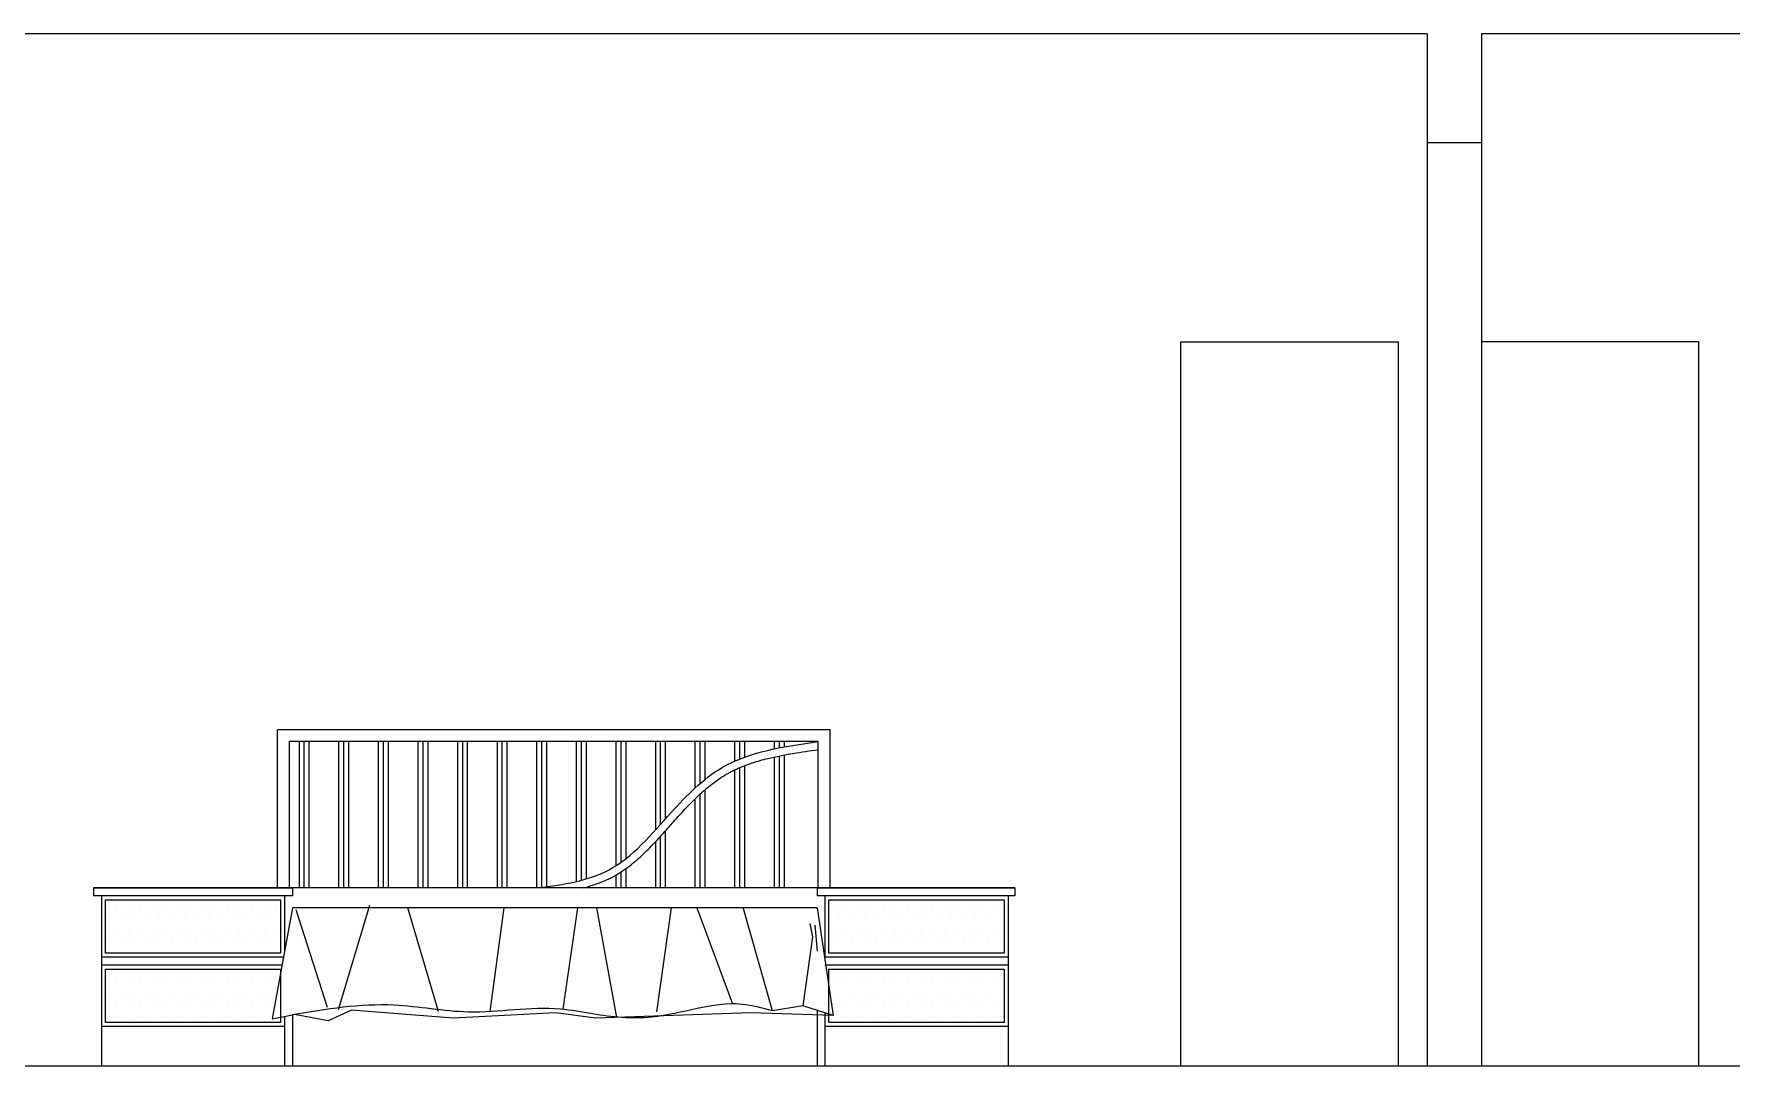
# Model space of a CAD drawing. Header units: inches. Extents: x 1090 to 1325, y 2 to 154.
# Drawn here: x 1117.142 to 1121.827, y 125.426 to 128.276 of the extents above; entities that cross this region are included whole.
import ezdxf

# ---------------------------------------------------------------- set-up
doc = ezdxf.new("R2010")
doc.units = ezdxf.units.IN
doc.header["$MEASUREMENT"] = 0
doc.layers.add('FUR', color=250, linetype='Continuous', lineweight=9)
doc.layers.add('walls', color=250, linetype='Continuous', lineweight=18)

msp = doc.modelspace()

# ---------------------------------------------------------------- linework, layer by layer
at = {"layer": 'FUR'}
for p, q in [((1120.3082, 125.4262), (1120.3082, 127.4262)), ((1120.3082, 127.4262), (1120.9082, 127.4262)), ((1120.9082, 127.4262), (1120.9082, 125.4262)), ((1121.7382, 127.4262), (1121.1382, 127.4262)), ((1121.7382, 125.4262), (1121.7382, 127.4262)), ((1119.3403, 126.3551), (1117.8148, 126.3551)), ((1117.8148, 125.918), (1117.8148, 126.3551)), ((1119.3403, 125.918), (1119.3403, 126.3551)), ((1119.3075, 126.3223), (1117.8476, 126.3223)), ((1117.8476, 125.918), (1117.8476, 126.3223)), ((1117.8752, 125.918), (1117.8752, 126.3223)), ((1117.8888, 125.918), (1117.8888, 126.3223)), ((1117.9025, 125.918), (1117.9025, 126.3223)), ((1117.9844, 125.918), (1117.9844, 126.3223)), ((1117.9981, 125.918), (1117.9981, 126.3223)), ((1118.0118, 125.918), (1118.0118, 126.3223)), ((1118.0937, 125.918), (1118.0937, 126.3223)), ((1118.1074, 125.918), (1118.1074, 126.3223)), ((1118.121, 125.918), (1118.121, 126.3223)), ((1118.203, 125.918), (1118.203, 126.3223)), ((1118.2167, 125.918), (1118.2167, 126.3223)), ((1118.2303, 125.918), (1118.2303, 126.3223)), ((1118.3123, 125.918), (1118.3123, 126.3223)), ((1118.3259, 125.918), (1118.3259, 126.3223)), ((1118.3396, 125.918), (1118.3396, 126.3223)), ((1118.4216, 125.918), (1118.4216, 126.3223)), ((1118.4352, 125.918), (1118.4352, 126.3223)), ((1118.4489, 125.918), (1118.4489, 126.3223)), ((1118.5308, 125.918), (1118.5308, 126.3223)), ((1118.5445, 125.918), (1118.5445, 126.3223)), ((1118.5582, 125.918), (1118.5582, 126.3223)), ((1118.6401, 125.936), (1118.6401, 126.3223)), ((1118.6538, 125.9394), (1118.6538, 126.3223)), ((1118.6674, 125.9432), (1118.6674, 126.3223)), ((1118.7494, 125.9796), (1118.7494, 126.3223)), ((1118.763, 125.9889), (1118.763, 126.3223)), ((1118.7767, 125.9991), (1118.7767, 126.3223)), ((1118.8587, 126.0785), (1118.8587, 126.3223)), ((1118.8723, 126.0937), (1118.8723, 126.3223)), ((1118.886, 126.109), (1118.886, 126.3223)), ((1118.9679, 126.1946), (1118.9679, 126.3223)), ((1118.9816, 126.2068), (1118.9816, 126.3223)), ((1118.9953, 126.2181), (1118.9953, 126.3223)), ((1119.0772, 126.2684), (1119.0772, 126.3223)), ((1119.0909, 126.2742), (1119.0909, 126.3223)), ((1119.1045, 126.2794), (1119.1045, 126.3223)), ((1119.1865, 126.3023), (1119.1865, 126.3223)), ((1119.2002, 126.3051), (1119.2002, 126.3223)), ((1119.2138, 126.3077), (1119.2138, 126.3223)), ((1119.3075, 125.918), (1119.3075, 126.3223)), ((1119.0909, 125.918), (1119.0909, 126.2506)), ((1119.1045, 125.918), (1119.1045, 126.2561)), ((1119.1865, 125.918), (1119.1865, 126.2799)), ((1119.2002, 125.918), (1119.2002, 126.2828)), ((1119.2138, 125.918), (1119.2138, 126.2854)), ((1119.0772, 125.918), (1119.0772, 126.2444)), ((1118.9679, 125.918), (1118.9679, 126.1645)), ((1118.9816, 125.918), (1118.9816, 126.1775)), ((1118.9953, 125.918), (1118.9953, 126.1897)), ((1118.8723, 125.918), (1118.8723, 126.061)), ((1118.886, 125.918), (1118.886, 126.0762)), ((1118.8587, 125.918), (1118.8587, 126.0462)), ((1118.7767, 125.918), (1118.7767, 125.9718)), ((1117.8559, 125.918), (1117.3068, 125.918)), ((1117.3068, 125.918), (1117.856, 125.918)), ((1117.3068, 125.918), (1117.3068, 125.8961)), ((1117.5133, 125.918), (1117.7174, 125.918)), ((1119.3039, 125.918), (1117.8476, 125.918)), ((1117.8559, 125.918), (1117.8559, 125.8961)), ((1118.6674, 125.918), (1118.6674, 125.9204)), ((1118.7494, 125.918), (1118.7494, 125.954)), ((1118.763, 125.918), (1118.763, 125.9624)), ((1119.3039, 125.918), (1119.8503, 125.918)), ((1119.8503, 125.918), (1119.3039, 125.918)), ((1119.3039, 125.918), (1119.3039, 125.8961)), ((1119.475, 125.918), (1119.6791, 125.918)), ((1119.8503, 125.918), (1119.8503, 125.8961)), ((1117.8559, 125.8961), (1117.3068, 125.8961)), ((1117.3286, 125.8961), (1117.3286, 125.4262)), ((1117.3396, 125.7376), (1117.3396, 125.8852)), ((1117.3396, 125.8852), (1117.8231, 125.8852)), ((1117.8231, 125.8852), (1117.8231, 125.7376)), ((1117.834, 125.8961), (1117.834, 125.7437)), ((1119.8503, 125.8961), (1119.3039, 125.8961)), ((1119.3257, 125.8961), (1119.3257, 125.7176)), ((1119.3367, 125.7376), (1119.3367, 125.8852)), ((1119.3367, 125.8852), (1119.8202, 125.8852)), ((1119.8202, 125.8852), (1119.8202, 125.7376)), ((1119.8311, 125.8961), (1119.8311, 125.4262)), ((1117.856, 125.8633), (1117.7997, 125.5567)), ((1119.3039, 125.8633), (1117.856, 125.8633)), ((1117.9527, 125.5883), (1117.8661, 125.8574)), ((1118.0686, 125.8693), (1117.982, 125.5813)), ((1118.2588, 125.5771), (1118.1742, 125.8633)), ((1118.4391, 125.8633), (1118.4004, 125.5766)), ((1118.643, 125.8633), (1118.6021, 125.5829)), ((1118.7511, 125.5606), (1118.6961, 125.8633)), ((1118.8619, 125.5763), (1118.9026, 125.8633)), ((1118.9722, 125.8633), (1119.0705, 125.5977)), ((1119.1806, 125.579), (1119.0997, 125.8638)), ((1119.3039, 125.8633), (1119.3485, 125.5657)), ((1119.2915, 125.783), (1119.2645, 125.5922)), ((1119.2845, 125.8199), (1119.2915, 125.783)), ((1119.3053, 125.7437), (1119.2984, 125.8153)), ((1117.8231, 125.7376), (1117.3396, 125.7376)), ((1119.8202, 125.7376), (1119.3367, 125.7376)), ((1117.8309, 125.7267), (1117.3286, 125.7267)), ((1117.8269, 125.7049), (1117.3286, 125.7049)), ((1117.3396, 125.5464), (1117.3396, 125.6939)), ((1117.3396, 125.6939), (1117.8231, 125.6939)), ((1117.8231, 125.6939), (1117.8231, 125.5464)), ((1119.8311, 125.7267), (1119.3257, 125.7267)), ((1119.8311, 125.7049), (1119.3257, 125.7049)), ((1119.3367, 125.5464), (1119.3367, 125.6939)), ((1119.3367, 125.6939), (1119.8202, 125.6939)), ((1119.8202, 125.6939), (1119.8202, 125.5464)), ((1119.2645, 125.5922), (1119.1806, 125.579)), ((1119.3485, 125.5657), (1119.2645, 125.5922)), ((1117.8231, 125.5464), (1117.3396, 125.5464)), ((1117.7997, 125.5567), (1117.856, 125.5674)), ((1117.834, 125.5632), (1117.834, 125.4262)), ((1117.8559, 125.5674), (1117.8559, 125.4262)), ((1117.856, 125.5674), (1117.856, 125.4262)), ((1117.856, 125.5674), (1117.856, 125.4262)), ((1117.9547, 125.5512), (1117.8613, 125.5683)), ((1118.0193, 125.581), (1117.9547, 125.5512)), ((1118.2999, 125.5586), (1118.0193, 125.581)), ((1118.5831, 125.5735), (1118.2999, 125.5586)), ((1118.6923, 125.5586), (1118.5831, 125.5735)), ((1119.122, 125.5735), (1118.6923, 125.5586)), ((1119.3485, 125.5657), (1119.122, 125.5735)), ((1119.3039, 125.5798), (1119.3039, 125.4262)), ((1119.3039, 125.5798), (1119.3039, 125.4262)), ((1119.3039, 125.5798), (1119.3039, 125.4262)), ((1119.3257, 125.5729), (1119.3257, 125.4262)), ((1119.8202, 125.5464), (1119.3367, 125.5464)), ((1117.834, 125.5355), (1117.3286, 125.5355)), ((1119.8311, 125.5355), (1119.3257, 125.5355))]:
    msp.add_line(p, q, dxfattribs=at)
at = {"layer": 'FUR', "linetype": 'Continuous'}
for p, q in [((1117.3518, 125.8352), (1117.3518, 125.8352)), ((1117.3689, 125.8694), (1117.3689, 125.8694)), ((1117.386, 125.8352), (1117.386, 125.8352)), ((1117.403, 125.8694), (1117.403, 125.8694)), ((1117.4201, 125.8352), (1117.4201, 125.8352)), ((1117.4372, 125.8694), (1117.4372, 125.8694)), ((1117.4543, 125.8352), (1117.4543, 125.8352)), ((1117.4713, 125.8694), (1117.4713, 125.8694)), ((1117.4884, 125.8352), (1117.4884, 125.8352)), ((1117.5055, 125.8694), (1117.5055, 125.8694)), ((1117.5226, 125.8352), (1117.5226, 125.8352)), ((1117.5396, 125.8694), (1117.5396, 125.8694)), ((1117.5567, 125.8352), (1117.5567, 125.8352)), ((1117.5738, 125.8694), (1117.5738, 125.8694)), ((1117.5909, 125.8352), (1117.5909, 125.8352)), ((1117.6079, 125.8694), (1117.6079, 125.8694)), ((1117.625, 125.8352), (1117.625, 125.8352)), ((1117.6421, 125.8694), (1117.6421, 125.8694)), ((1117.6591, 125.8352), (1117.6591, 125.8352)), ((1117.6762, 125.8694), (1117.6762, 125.8694)), ((1117.6933, 125.8352), (1117.6933, 125.8352)), ((1117.7104, 125.8694), (1117.7104, 125.8694)), ((1117.7274, 125.8352), (1117.7274, 125.8352)), ((1117.7445, 125.8694), (1117.7445, 125.8694)), ((1117.7616, 125.8352), (1117.7616, 125.8352)), ((1117.7787, 125.8694), (1117.7787, 125.8694)), ((1117.7957, 125.8352), (1117.7957, 125.8352)), ((1117.8128, 125.8694), (1117.8128, 125.8694)), ((1119.3495, 125.8694), (1119.3495, 125.8694)), ((1119.3666, 125.8352), (1119.3666, 125.8352)), ((1119.3837, 125.8694), (1119.3837, 125.8694)), ((1119.4007, 125.8352), (1119.4007, 125.8352)), ((1119.4178, 125.8694), (1119.4178, 125.8694)), ((1119.4349, 125.8352), (1119.4349, 125.8352)), ((1119.452, 125.8694), (1119.452, 125.8694)), ((1119.469, 125.8352), (1119.469, 125.8352)), ((1119.4861, 125.8694), (1119.4861, 125.8694)), ((1119.5032, 125.8352), (1119.5032, 125.8352)), ((1119.5203, 125.8694), (1119.5203, 125.8694)), ((1119.5373, 125.8352), (1119.5373, 125.8352)), ((1119.5544, 125.8694), (1119.5544, 125.8694)), ((1119.5715, 125.8352), (1119.5715, 125.8352)), ((1119.5886, 125.8694), (1119.5886, 125.8694)), ((1119.6056, 125.8352), (1119.6056, 125.8352)), ((1119.6227, 125.8694), (1119.6227, 125.8694)), ((1119.6398, 125.8352), (1119.6398, 125.8352)), ((1119.6569, 125.8694), (1119.6569, 125.8694)), ((1119.6739, 125.8352), (1119.6739, 125.8352)), ((1119.691, 125.8694), (1119.691, 125.8694)), ((1119.7081, 125.8352), (1119.7081, 125.8352)), ((1119.7252, 125.8694), (1119.7252, 125.8694)), ((1119.7422, 125.8352), (1119.7422, 125.8352)), ((1119.7593, 125.8694), (1119.7593, 125.8694)), ((1119.7764, 125.8352), (1119.7764, 125.8352)), ((1119.7935, 125.8694), (1119.7935, 125.8694)), ((1119.8105, 125.8352), (1119.8105, 125.8352)), ((1117.3689, 125.8011), (1117.3689, 125.8011)), ((1117.403, 125.8011), (1117.403, 125.8011)), ((1117.4372, 125.8011), (1117.4372, 125.8011)), ((1117.4713, 125.8011), (1117.4713, 125.8011)), ((1117.5055, 125.8011), (1117.5055, 125.8011)), ((1117.5396, 125.8011), (1117.5396, 125.8011)), ((1117.5738, 125.8011), (1117.5738, 125.8011)), ((1117.6079, 125.8011), (1117.6079, 125.8011)), ((1117.6421, 125.8011), (1117.6421, 125.8011)), ((1117.6762, 125.8011), (1117.6762, 125.8011)), ((1117.7104, 125.8011), (1117.7104, 125.8011)), ((1117.7445, 125.8011), (1117.7445, 125.8011)), ((1117.7787, 125.8011), (1117.7787, 125.8011)), ((1117.8128, 125.8011), (1117.8128, 125.8011)), ((1119.3495, 125.8011), (1119.3495, 125.8011)), ((1119.3837, 125.8011), (1119.3837, 125.8011)), ((1119.4178, 125.8011), (1119.4178, 125.8011)), ((1119.452, 125.8011), (1119.452, 125.8011)), ((1119.4861, 125.8011), (1119.4861, 125.8011)), ((1119.5203, 125.8011), (1119.5203, 125.8011)), ((1119.5544, 125.8011), (1119.5544, 125.8011)), ((1119.5886, 125.8011), (1119.5886, 125.8011)), ((1119.6227, 125.8011), (1119.6227, 125.8011)), ((1119.6569, 125.8011), (1119.6569, 125.8011)), ((1119.691, 125.8011), (1119.691, 125.8011)), ((1119.7252, 125.8011), (1119.7252, 125.8011)), ((1119.7593, 125.8011), (1119.7593, 125.8011)), ((1119.7935, 125.8011), (1119.7935, 125.8011)), ((1117.3518, 125.7669), (1117.3518, 125.7669)), ((1117.386, 125.7669), (1117.386, 125.7669)), ((1117.4201, 125.7669), (1117.4201, 125.7669)), ((1117.4543, 125.7669), (1117.4543, 125.7669)), ((1117.4884, 125.7669), (1117.4884, 125.7669)), ((1117.5226, 125.7669), (1117.5226, 125.7669)), ((1117.5567, 125.7669), (1117.5567, 125.7669)), ((1117.5909, 125.7669), (1117.5909, 125.7669)), ((1117.625, 125.7669), (1117.625, 125.7669)), ((1117.6591, 125.7669), (1117.6591, 125.7669)), ((1117.6933, 125.7669), (1117.6933, 125.7669)), ((1117.7274, 125.7669), (1117.7274, 125.7669)), ((1117.7616, 125.7669), (1117.7616, 125.7669)), ((1117.7957, 125.7669), (1117.7957, 125.7669)), ((1119.3666, 125.7669), (1119.3666, 125.7669)), ((1119.4007, 125.7669), (1119.4007, 125.7669)), ((1119.4349, 125.7669), (1119.4349, 125.7669)), ((1119.469, 125.7669), (1119.469, 125.7669)), ((1119.5032, 125.7669), (1119.5032, 125.7669)), ((1119.5373, 125.7669), (1119.5373, 125.7669)), ((1119.5715, 125.7669), (1119.5715, 125.7669)), ((1119.6056, 125.7669), (1119.6056, 125.7669)), ((1119.6398, 125.7669), (1119.6398, 125.7669)), ((1119.6739, 125.7669), (1119.6739, 125.7669)), ((1119.7081, 125.7669), (1119.7081, 125.7669)), ((1119.7422, 125.7669), (1119.7422, 125.7669)), ((1119.7764, 125.7669), (1119.7764, 125.7669)), ((1119.8105, 125.7669), (1119.8105, 125.7669)), ((1117.3689, 125.6645), (1117.3689, 125.6645)), ((1117.403, 125.6645), (1117.403, 125.6645)), ((1117.4372, 125.6645), (1117.4372, 125.6645)), ((1117.4713, 125.6645), (1117.4713, 125.6645)), ((1117.5055, 125.6645), (1117.5055, 125.6645)), ((1117.5396, 125.6645), (1117.5396, 125.6645)), ((1117.5738, 125.6645), (1117.5738, 125.6645)), ((1117.6079, 125.6645), (1117.6079, 125.6645)), ((1117.6421, 125.6645), (1117.6421, 125.6645)), ((1117.6762, 125.6645), (1117.6762, 125.6645)), ((1117.7104, 125.6645), (1117.7104, 125.6645)), ((1117.7445, 125.6645), (1117.7445, 125.6645)), ((1117.7787, 125.6645), (1117.7787, 125.6645)), ((1117.8128, 125.6645), (1117.8128, 125.6645)), ((1119.3495, 125.6645), (1119.3495, 125.6645)), ((1119.3837, 125.6645), (1119.3837, 125.6645)), ((1119.4178, 125.6645), (1119.4178, 125.6645)), ((1119.452, 125.6645), (1119.452, 125.6645)), ((1119.4861, 125.6645), (1119.4861, 125.6645)), ((1119.5203, 125.6645), (1119.5203, 125.6645)), ((1119.5544, 125.6645), (1119.5544, 125.6645)), ((1119.5886, 125.6645), (1119.5886, 125.6645)), ((1119.6227, 125.6645), (1119.6227, 125.6645)), ((1119.6569, 125.6645), (1119.6569, 125.6645)), ((1119.691, 125.6645), (1119.691, 125.6645)), ((1119.7252, 125.6645), (1119.7252, 125.6645)), ((1119.7593, 125.6645), (1119.7593, 125.6645)), ((1119.7935, 125.6645), (1119.7935, 125.6645)), ((1117.3518, 125.6303), (1117.3518, 125.6303)), ((1117.3689, 125.5962), (1117.3689, 125.5962)), ((1117.386, 125.6303), (1117.386, 125.6303)), ((1117.403, 125.5962), (1117.403, 125.5962)), ((1117.4201, 125.6303), (1117.4201, 125.6303)), ((1117.4372, 125.5962), (1117.4372, 125.5962)), ((1117.4543, 125.6303), (1117.4543, 125.6303)), ((1117.4713, 125.5962), (1117.4713, 125.5962)), ((1117.4884, 125.6303), (1117.4884, 125.6303)), ((1117.5055, 125.5962), (1117.5055, 125.5962)), ((1117.5226, 125.6303), (1117.5226, 125.6303)), ((1117.5396, 125.5962), (1117.5396, 125.5962)), ((1117.5567, 125.6303), (1117.5567, 125.6303)), ((1117.5738, 125.5962), (1117.5738, 125.5962)), ((1117.5909, 125.6303), (1117.5909, 125.6303)), ((1117.6079, 125.5962), (1117.6079, 125.5962)), ((1117.625, 125.6303), (1117.625, 125.6303)), ((1117.6421, 125.5962), (1117.6421, 125.5962)), ((1117.6591, 125.6303), (1117.6591, 125.6303)), ((1117.6762, 125.5962), (1117.6762, 125.5962)), ((1117.6933, 125.6303), (1117.6933, 125.6303)), ((1117.7104, 125.5962), (1117.7104, 125.5962)), ((1117.7274, 125.6303), (1117.7274, 125.6303)), ((1117.7445, 125.5962), (1117.7445, 125.5962)), ((1117.7616, 125.6303), (1117.7616, 125.6303)), ((1117.7787, 125.5962), (1117.7787, 125.5962)), ((1117.7957, 125.6303), (1117.7957, 125.6303)), ((1119.3495, 125.5962), (1119.3495, 125.5962)), ((1119.3666, 125.6303), (1119.3666, 125.6303)), ((1119.3837, 125.5962), (1119.3837, 125.5962)), ((1119.4007, 125.6303), (1119.4007, 125.6303)), ((1119.4178, 125.5962), (1119.4178, 125.5962)), ((1119.4349, 125.6303), (1119.4349, 125.6303)), ((1119.452, 125.5962), (1119.452, 125.5962)), ((1119.469, 125.6303), (1119.469, 125.6303)), ((1119.4861, 125.5962), (1119.4861, 125.5962)), ((1119.5032, 125.6303), (1119.5032, 125.6303)), ((1119.5203, 125.5962), (1119.5203, 125.5962)), ((1119.5373, 125.6303), (1119.5373, 125.6303)), ((1119.5544, 125.5962), (1119.5544, 125.5962)), ((1119.5715, 125.6303), (1119.5715, 125.6303)), ((1119.5886, 125.5962), (1119.5886, 125.5962)), ((1119.6056, 125.6303), (1119.6056, 125.6303)), ((1119.6227, 125.5962), (1119.6227, 125.5962)), ((1119.6398, 125.6303), (1119.6398, 125.6303)), ((1119.6569, 125.5962), (1119.6569, 125.5962)), ((1119.6739, 125.6303), (1119.6739, 125.6303)), ((1119.691, 125.5962), (1119.691, 125.5962)), ((1119.7081, 125.6303), (1119.7081, 125.6303)), ((1119.7252, 125.5962), (1119.7252, 125.5962)), ((1119.7422, 125.6303), (1119.7422, 125.6303)), ((1119.7593, 125.5962), (1119.7593, 125.5962)), ((1119.7764, 125.6303), (1119.7764, 125.6303)), ((1119.7935, 125.5962), (1119.7935, 125.5962)), ((1119.8105, 125.6303), (1119.8105, 125.6303)), ((1117.3518, 125.562), (1117.3518, 125.562)), ((1117.386, 125.562), (1117.386, 125.562)), ((1117.4201, 125.562), (1117.4201, 125.562)), ((1117.4543, 125.562), (1117.4543, 125.562)), ((1117.4884, 125.562), (1117.4884, 125.562)), ((1117.5226, 125.562), (1117.5226, 125.562)), ((1117.5567, 125.562), (1117.5567, 125.562)), ((1117.5909, 125.562), (1117.5909, 125.562)), ((1117.625, 125.562), (1117.625, 125.562)), ((1117.6591, 125.562), (1117.6591, 125.562)), ((1117.6933, 125.562), (1117.6933, 125.562)), ((1117.7274, 125.562), (1117.7274, 125.562)), ((1117.7616, 125.562), (1117.7616, 125.562)), ((1117.7957, 125.562), (1117.7957, 125.562)), ((1119.3666, 125.562), (1119.3666, 125.562)), ((1119.4007, 125.562), (1119.4007, 125.562)), ((1119.4349, 125.562), (1119.4349, 125.562)), ((1119.469, 125.562), (1119.469, 125.562)), ((1119.5032, 125.562), (1119.5032, 125.562)), ((1119.5373, 125.562), (1119.5373, 125.562)), ((1119.5715, 125.562), (1119.5715, 125.562)), ((1119.6056, 125.562), (1119.6056, 125.562)), ((1119.6398, 125.562), (1119.6398, 125.562)), ((1119.6739, 125.562), (1119.6739, 125.562)), ((1119.7081, 125.562), (1119.7081, 125.562)), ((1119.7422, 125.562), (1119.7422, 125.562)), ((1119.7764, 125.562), (1119.7764, 125.562)), ((1119.8105, 125.562), (1119.8105, 125.562))]:
    msp.add_line(p, q, dxfattribs=at)
at = {"layer": 'FUR'}
for points, knots in [([(1118.5363, 125.918), (1118.604, 125.9277), (1118.7519, 125.9491), (1118.8883, 126.1166), (1119.0544, 126.2862), (1119.2128, 126.3088), (1119.3075, 126.3223)], [0, 0, 0, 0, 0.1982273, 0.4334269, 0.6191016, 0.8958814, 0.8958814, 0.8958814, 0.8958814]), ([(1118.6583, 125.918), (1118.6758, 125.9225), (1118.6931, 125.928), (1118.7159, 125.9372), (1118.7218, 125.9398), (1118.7315, 125.9444), (1118.7354, 125.9463), (1118.743, 125.9504), (1118.7468, 125.9525), (1118.7579, 125.959), (1118.7651, 125.9637), (1118.7856, 125.9779), (1118.7985, 125.9882), (1118.8231, 126.01), (1118.8349, 126.0215), (1118.8578, 126.0451), (1118.869, 126.0573), (1118.891, 126.0817), (1118.9018, 126.0939), (1118.9186, 126.1127), (1118.9246, 126.1193), (1118.9365, 126.1323), (1118.9425, 126.1387), (1118.9606, 126.1575), (1118.9729, 126.1696), (1118.9978, 126.1922), (1119.0106, 126.2028), (1119.0287, 126.2161), (1119.0339, 126.2196), (1119.0424, 126.2252), (1119.0457, 126.2272), (1119.052, 126.2311), (1119.055, 126.2328), (1119.0611, 126.2362), (1119.0641, 126.2378), (1119.0734, 126.2426), (1119.0797, 126.2456), (1119.0989, 126.2542), (1119.1122, 126.2592), (1119.1396, 126.2682), (1119.1536, 126.2721), (1119.1905, 126.2812), (1119.2137, 126.2856), (1119.2604, 126.2935), (1119.2839, 126.2968), (1119.3075, 126.3002)], [106.065128, 106.065128, 106.065128, 106.065128, 153.762664, 153.762664, 170.784031, 170.784031, 182.10195, 182.10195, 193.41987, 193.41987, 216.055708, 216.055708, 259.471686, 259.471686, 302.887663, 302.887663, 346.30364, 346.30364, 389.719617, 389.719617, 413.64469, 413.64469, 437.569763, 437.569763, 485.419909, 485.419909, 533.270054, 533.270054, 551.790738, 551.790738, 563.60358, 563.60358, 574.03723, 574.03723, 584.47088, 584.47088, 605.33818, 605.33818, 647.07278, 647.07278, 688.807381, 688.807381, 753.844059, 753.844059, 817.084312, 817.084312, 817.084312, 817.084312]), ([(1119.1806, 125.579), (1119.1526, 125.5865), (1119.0427, 125.6161), (1118.8773, 125.5473), (1118.7082, 125.5644), (1118.5418, 125.5971), (1118.3571, 125.5594), (1118.1115, 125.6102), (1117.9495, 125.5831), (1117.856, 125.5674)], [0, 0, 0, 0, 0.0858, 0.337369, 0.501113, 0.590481, 0.844506, 1.050733, 1.332441, 1.332441, 1.332441, 1.332441])]:
    msp.add_open_spline(points, degree=3, knots=knots, dxfattribs=at)
at = {"layer": 'walls'}
for p, q in [((1120.9882, 128.2762), (1116.4582, 128.2762)), ((1120.9882, 128.2762), (1120.9882, 125.4262)), ((1121.1382, 128.2762), (1121.1382, 125.4262)), ((1125.5354, 128.2762), (1121.1382, 128.2762)), ((1120.9882, 127.9762), (1121.1382, 127.9762)), ((1125.7654, 125.4262), (1116.2282, 125.4262)), ((1127.1172, 125.4262), (1116.2282, 125.4262))]:
    msp.add_line(p, q, dxfattribs=at)

doc.saveas('drawing.dxf')
